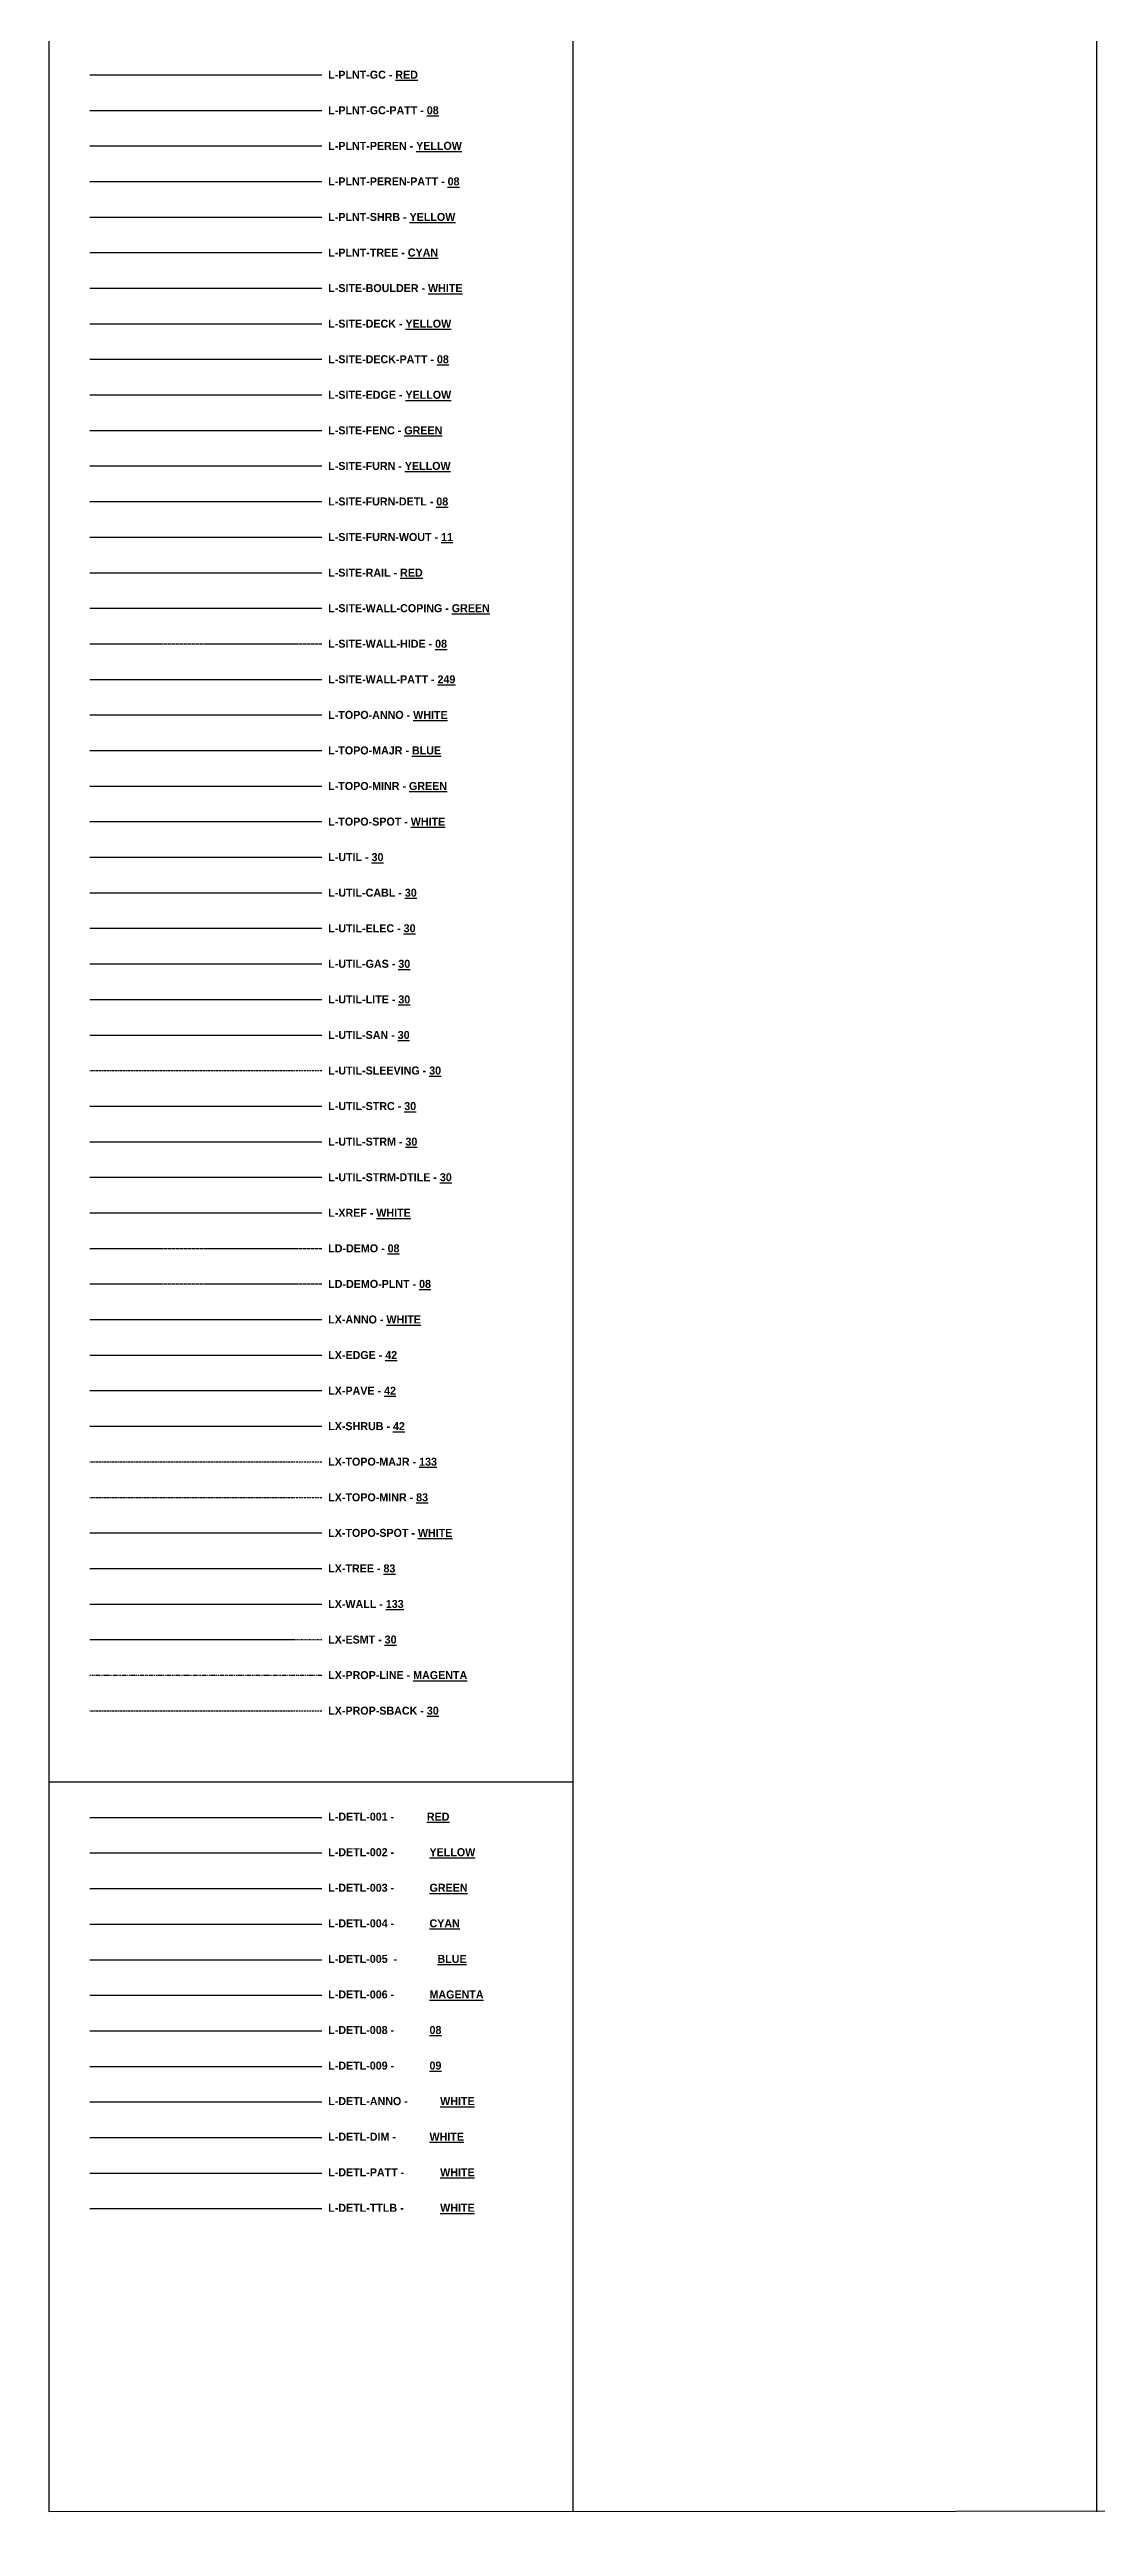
# Model space of a CAD drawing. Header units: inches. Extents: x -415 to 14109, y -1276 to 3235.
# Drawn here: x -415 to -120, y -1243 to -550 of the extents above; entities that cross this region are included whole.
import ezdxf

# ---------------------------------------------------------------- set-up
doc = ezdxf.new("R2010")
doc.units = ezdxf.units.IN
doc.header["$MEASUREMENT"] = 0
for name, pattern in [('DASHED', [0.75, 0.5, -0.25]), ('HIDDEN', [0.375, 0.25, -0.125]), ('HIDDEN2', [0.1875, 0.125, -0.0625]), ('PHANTOM', [2.5, 1.25, -0.25, 0.25, -0.25, 0.25, -0.25])]:
    doc.linetypes.add(name, pattern=pattern)
for name, color, linetype in [('L-DETL-1 (I-9 LIGHTEST)', 9, 'Continuous'), ('L-DETL-2 (I-8)', 8, 'Continuous'), ('L-DETL-3 (I-1)', 1, 'Continuous'), ('L-DETL-4 (I-2)', 2, 'Continuous'), ('L-DETL-5 (I-3)', 3, 'Continuous'), ('L-DETL-6 (I-4)', 4, 'Continuous'), ('L-DETL-7 (I-5)', 5, 'Continuous'), ('L-DETL-8 (I-6 DARKEST)', 6, 'Continuous'), ('L-DETL-ANNO', 7, 'Continuous'), ('L-DETL-DIM', 7, 'Continuous'), ('L-DETL-PATT', 7, 'Continuous'), ('L-DETL-TTLB', 7, 'Continuous'), ('L-PLNT-GC', 1, 'Continuous'), ('L-PLNT-GC-PATT', 8, 'Continuous'), ('L-PLNT-PEREN', 2, 'Continuous'), ('L-PLNT-PEREN-PATT', 8, 'Continuous'), ('L-PLNT-SHRB', 2, 'Continuous'), ('L-PLNT-TREE', 2, 'Continuous'), ('L-SITE-BOULDER', 7, 'Continuous'), ('L-SITE-DECK', 2, 'Continuous'), ('L-SITE-DECK-PATT', 8, 'Continuous'), ('L-SITE-EDGE', 2, 'Continuous'), ('L-SITE-FENC', 3, 'FENCE'), ('L-SITE-FURN', 2, 'Continuous'), ('L-SITE-FURN-DETL', 8, 'Continuous'), ('L-SITE-FURN-WOUT', 11, 'Continuous'), ('L-SITE-RAIL', 1, 'Continuous'), ('L-SITE-WALL-COPING', 3, 'Continuous'), ('L-SITE-WALL-HIDE', 8, 'HIDDEN2'), ('L-SITE-WALL-PATT', 249, 'Continuous'), ('L-TOPO-ANNO', 7, 'Continuous'), ('L-TOPO-MAJR', 5, 'Continuous'), ('L-TOPO-MINR', 3, 'Continuous'), ('L-TOPO-SPOT', 7, 'Continuous'), ('L-TTLB', 7, 'Continuous'), ('L-UTIL', 30, 'Continuous'), ('L-UTIL-CABL', 30, 'CABLE'), ('L-UTIL-ELEC', 30, 'ELECTRICAL'), ('L-UTIL-GAS', 30, 'GAS'), ('L-UTIL-LIGHT', 30, 'Continuous'), ('L-UTIL-SAN', 30, 'SANITARY'), ('L-UTIL-SLEEVING', 9, 'DASHED'), ('L-UTIL-STRC', 30, 'Continuous'), ('L-UTIL-STRM', 30, 'STORM'), ('L-UTIL-STRM-DTILE', 30, 'STORM'), ('L-XREF', 7, 'Continuous'), ('LD-DEMO', 8, 'HIDDEN2'), ('LD-DEMO-PLNT', 8, 'HIDDEN2'), ('LX-ANNO', 7, 'Continuous'), ('LX-EDGE', 1, 'Continuous'), ('LX-ESMT', 30, 'HIDDEN'), ('LX-PAVE', 1, 'Continuous'), ('LX-PROP-LINE', 6, 'PHANTOM'), ('LX-PROP-SBCK', 30, 'DASHED'), ('LX-SHRUB', 2, 'Continuous'), ('LX-TOPO-MAJR', 133, 'DASHED'), ('LX-TOPO-MINR', 83, 'DASHED'), ('LX-TOPO-SPOT', 7, 'Continuous'), ('LX-TREE', 83, 'Continuous'), ('LX-WALL', 1, 'Continuous')]:
    doc.layers.add(name, color=color, linetype=linetype)
doc.styles.get("Standard").update_dxf_attribs({"font": ''})
doc.styles.get('Standard').set_extended_font_data('FrancophilSans', bold=True)
doc.linetypes.add('CABLE', pattern='A,0.506729,-0.051169,["CABLE",Standard,S=0.1,R=360,X=0,Y=-0.05],-0.502683', length=1.060581)
doc.linetypes.add('ELECTRICAL', pattern='A,0.506729,-0.066667,["E",Standard,S=0.1,R=360,X=0,Y=-0.05],-0.133333', length=0.706729)
doc.linetypes.add('FENCE', pattern='A,0.506729,-0.066667,["X",Standard,S=0.1,R=360,X=0,Y=-0.05],-0.133333', length=0.706729)
doc.linetypes.add('GAS', pattern='A,0.436579,-0.036816,["GAS",Standard,S=0.1,R=360,X=0,Y=-0.05],-0.298573', length=0.771968)
doc.linetypes.add('SANITARY', pattern='A,0.506729,-0.075,[">",Standard,S=0.1,R=360,X=0,Y=-0.05],-0.125', length=0.706729)
doc.linetypes.add('STORM', pattern='A,0.506729,-0.083333,[")",Standard,S=0.1,R=360,X=0,Y=-0.05],-0.116667', length=0.706729)

msp = doc.modelspace()

# ---------------------------------------------------------------- linework, layer by layer
for points in [[(-192.85099, -192.26476), (1627.01781, -191.54564), (1627.01781, -1241.90897), (-414.77704, -1242.6281), (-414.77704, -192.26476), (-341.30997, -192.26476)], [(-267.38852, -1242.6281), (-267.38852, -239.9068)], [(-267.38852, -1037.49369), (-414.77704, -1037.49369)]]:
    msp.add_lwpolyline(points)
at = {"layer": 'L-DETL-1 (I-9 LIGHTEST)'}
msp.add_line((-338.02126, -1117.49369), (-403.34067, -1117.49369), dxfattribs=at)
at = {"layer": 'L-DETL-2 (I-8)'}
msp.add_line((-338.02126, -1107.49369), (-403.34067, -1107.49369), dxfattribs=at)
at = {"layer": 'L-DETL-3 (I-1)'}
msp.add_line((-338.02126, -1047.49369), (-403.34067, -1047.49369), dxfattribs=at)
at = {"layer": 'L-DETL-4 (I-2)'}
msp.add_line((-338.02126, -1057.49369), (-403.34067, -1057.49369), dxfattribs=at)
at = {"layer": 'L-DETL-5 (I-3)'}
msp.add_line((-338.02126, -1067.49369), (-403.34067, -1067.49369), dxfattribs=at)
at = {"layer": 'L-DETL-6 (I-4)'}
msp.add_line((-338.02126, -1077.49369), (-403.34067, -1077.49369), dxfattribs=at)
at = {"layer": 'L-DETL-7 (I-5)'}
msp.add_line((-338.02126, -1087.49369), (-403.34067, -1087.49369), dxfattribs=at)
at = {"layer": 'L-DETL-8 (I-6 DARKEST)'}
msp.add_line((-338.02126, -1097.49369), (-403.34067, -1097.49369), dxfattribs=at)
at = {"layer": 'L-DETL-ANNO'}
msp.add_line((-338.02126, -1127.49369), (-403.34067, -1127.49369), dxfattribs=at)
at = {"layer": 'L-DETL-DIM'}
msp.add_line((-338.02126, -1137.49369), (-403.34067, -1137.49369), dxfattribs=at)
at = {"layer": 'L-DETL-PATT'}
msp.add_line((-338.02126, -1147.49369), (-403.34067, -1147.49369), dxfattribs=at)
at = {"layer": 'L-DETL-TTLB'}
msp.add_line((-338.02126, -1157.49369), (-403.34067, -1157.49369), dxfattribs=at)
at = {"layer": 'L-PLNT-GC'}
msp.add_lwpolyline([(-338.02126, -557.49369), (-403.34067, -557.49369)], dxfattribs=at)
at = {"layer": 'L-PLNT-GC-PATT'}
msp.add_lwpolyline([(-338.02126, -567.49369), (-403.34067, -567.49369)], dxfattribs=at)
at = {"layer": 'L-PLNT-PEREN'}
msp.add_lwpolyline([(-338.02126, -577.49369), (-403.34067, -577.49369)], dxfattribs=at)
at = {"layer": 'L-PLNT-PEREN-PATT'}
msp.add_lwpolyline([(-338.02126, -587.49369), (-403.34067, -587.49369)], dxfattribs=at)
at = {"layer": 'L-PLNT-SHRB'}
msp.add_lwpolyline([(-338.02126, -597.49369), (-403.34067, -597.49369)], dxfattribs=at)
at = {"layer": 'L-PLNT-TREE'}
msp.add_lwpolyline([(-338.02126, -607.49369), (-403.34067, -607.49369)], dxfattribs=at)
at = {"layer": 'L-SITE-BOULDER'}
msp.add_lwpolyline([(-338.02126, -617.49369), (-403.34067, -617.49369)], dxfattribs=at)
at = {"layer": 'L-SITE-DECK'}
msp.add_lwpolyline([(-338.02126, -627.49369), (-403.34067, -627.49369)], dxfattribs=at)
at = {"layer": 'L-SITE-DECK-PATT'}
msp.add_lwpolyline([(-338.02126, -637.49369), (-403.34067, -637.49369)], dxfattribs=at)
at = {"layer": 'L-SITE-EDGE'}
msp.add_lwpolyline([(-338.02126, -647.49369), (-403.34067, -647.49369)], dxfattribs=at)
at = {"layer": 'L-SITE-FENC'}
msp.add_lwpolyline([(-338.02126, -657.49369), (-403.34067, -657.49369)], dxfattribs=at)
at = {"layer": 'L-SITE-FURN'}
msp.add_lwpolyline([(-338.02126, -667.49369), (-403.34067, -667.49369)], dxfattribs=at)
at = {"layer": 'L-SITE-FURN-DETL'}
msp.add_lwpolyline([(-338.02126, -677.49369), (-403.34067, -677.49369)], dxfattribs=at)
at = {"layer": 'L-SITE-FURN-WOUT'}
msp.add_lwpolyline([(-338.02126, -687.49369), (-403.34067, -687.49369)], dxfattribs=at)
at = {"layer": 'L-SITE-RAIL'}
msp.add_lwpolyline([(-338.02126, -697.49369), (-403.34067, -697.49369)], dxfattribs=at)
at = {"layer": 'L-SITE-WALL-COPING'}
msp.add_lwpolyline([(-338.02126, -707.49369), (-403.34067, -707.49369)], dxfattribs=at)
at = {"layer": 'L-SITE-WALL-HIDE'}
msp.add_lwpolyline([(-338.02126, -717.49369), (-403.34067, -717.49369)], dxfattribs=at)
at = {"layer": 'L-SITE-WALL-PATT'}
msp.add_lwpolyline([(-338.02126, -727.49369), (-403.34067, -727.49369)], dxfattribs=at)
at = {"layer": 'L-TOPO-ANNO'}
msp.add_lwpolyline([(-338.02126, -737.49369), (-403.34067, -737.49369)], dxfattribs=at)
at = {"layer": 'L-TOPO-MAJR'}
msp.add_lwpolyline([(-338.02126, -747.49369), (-403.34067, -747.49369)], dxfattribs=at)
at = {"layer": 'L-TOPO-MINR'}
msp.add_lwpolyline([(-338.02126, -757.49369), (-403.34067, -757.49369)], dxfattribs=at)
at = {"layer": 'L-TOPO-SPOT'}
msp.add_lwpolyline([(-338.02126, -767.49369), (-403.34067, -767.49369)], dxfattribs=at)
at = {"layer": 'L-TTLB'}
msp.add_lwpolyline([(-120, -1242.6281), (-120, -239.9068)], dxfattribs=at)
at = {"layer": 'L-UTIL'}
msp.add_lwpolyline([(-338.02126, -777.49369), (-403.34067, -777.49369)], dxfattribs=at)
at = {"layer": 'L-UTIL-CABL'}
msp.add_lwpolyline([(-338.02126, -787.49369), (-403.34067, -787.49369)], dxfattribs=at)
at = {"layer": 'L-UTIL-ELEC'}
msp.add_lwpolyline([(-338.02126, -797.49369), (-403.34067, -797.49369)], dxfattribs=at)
at = {"layer": 'L-UTIL-GAS'}
msp.add_lwpolyline([(-338.02126, -807.49369), (-403.34067, -807.49369)], dxfattribs=at)
at = {"layer": 'L-UTIL-LIGHT'}
msp.add_lwpolyline([(-338.02126, -817.49369), (-403.34067, -817.49369)], dxfattribs=at)
at = {"layer": 'L-UTIL-SAN'}
msp.add_lwpolyline([(-338.02126, -827.49369), (-403.34067, -827.49369)], dxfattribs=at)
at = {"layer": 'L-UTIL-SLEEVING'}
msp.add_lwpolyline([(-338.02126, -837.49369), (-403.34067, -837.49369)], dxfattribs=at)
at = {"layer": 'L-UTIL-STRC'}
msp.add_lwpolyline([(-338.02126, -847.49369), (-403.34067, -847.49369)], dxfattribs=at)
at = {"layer": 'L-UTIL-STRM'}
msp.add_lwpolyline([(-338.02126, -857.49369), (-403.34067, -857.49369)], dxfattribs=at)
at = {"layer": 'L-UTIL-STRM-DTILE'}
msp.add_lwpolyline([(-338.02126, -867.49369), (-403.34067, -867.49369)], dxfattribs=at)
at = {"layer": 'L-XREF'}
msp.add_lwpolyline([(-338.02126, -877.49369), (-403.34067, -877.49369)], dxfattribs=at)
at = {"layer": 'LD-DEMO'}
msp.add_lwpolyline([(-338.02126, -887.49369), (-403.34067, -887.49369)], dxfattribs=at)
at = {"layer": 'LD-DEMO-PLNT'}
msp.add_lwpolyline([(-338.02126, -897.49369), (-403.34067, -897.49369)], dxfattribs=at)
at = {"layer": 'LX-ANNO'}
msp.add_lwpolyline([(-338.02126, -907.49369), (-403.34067, -907.49369)], dxfattribs=at)
at = {"layer": 'LX-EDGE'}
msp.add_lwpolyline([(-338.02126, -917.49369), (-403.34067, -917.49369)], dxfattribs=at)
at = {"layer": 'LX-ESMT'}
msp.add_lwpolyline([(-338.02126, -997.49369), (-403.34067, -997.49369)], dxfattribs=at)
at = {"layer": 'LX-PAVE'}
msp.add_lwpolyline([(-338.02126, -927.49369), (-403.34067, -927.49369)], dxfattribs=at)
at = {"layer": 'LX-PROP-LINE'}
msp.add_lwpolyline([(-338.02126, -1007.49369), (-403.34067, -1007.49369)], dxfattribs=at)
at = {"layer": 'LX-PROP-SBCK'}
msp.add_lwpolyline([(-338.02126, -1017.49369), (-403.34067, -1017.49369)], dxfattribs=at)
at = {"layer": 'LX-SHRUB'}
msp.add_lwpolyline([(-338.02126, -937.49369), (-403.34067, -937.49369)], dxfattribs=at)
at = {"layer": 'LX-TOPO-MAJR'}
msp.add_lwpolyline([(-338.02126, -947.49369), (-403.34067, -947.49369)], dxfattribs=at)
at = {"layer": 'LX-TOPO-MINR'}
msp.add_lwpolyline([(-338.02126, -957.49369), (-403.34067, -957.49369)], dxfattribs=at)
at = {"layer": 'LX-TOPO-SPOT'}
msp.add_lwpolyline([(-338.02126, -967.49369), (-403.34067, -967.49369)], dxfattribs=at)
at = {"layer": 'LX-TREE'}
msp.add_lwpolyline([(-338.02126, -977.49369), (-403.34067, -977.49369)], dxfattribs=at)
at = {"layer": 'LX-WALL'}
msp.add_lwpolyline([(-338.02126, -987.49369), (-403.34067, -987.49369)], dxfattribs=at)

# ---------------------------------------------------------------- texts
for s, p in [('L-DETL-001 - ', (-336.26421, -1048.29669)), ('%%URED', (-308.51421, -1048.29669)), ('L-DETL-002 - ', (-336.26421, -1058.29669)), ('%%UYELLOW', (-307.76421, -1058.29669)), ('L-DETL-003 - ', (-336.26421, -1068.29669)), ('%%UGREEN', (-307.76421, -1068.29669)), ('L-DETL-004 - ', (-336.26421, -1078.29669)), ('%%UCYAN', (-307.76421, -1078.29669)), ('L-DETL-005  - ', (-336.26421, -1088.29669)), ('%%UBLUE', (-305.51421, -1088.29669)), ('L-DETL-006 - ', (-336.26421, -1098.29669)), ('%%UMAGENTA', (-307.76421, -1098.29669)), ('L-DETL-008 - ', (-336.26421, -1108.29669)), ('%%U08', (-307.76421, -1108.29669)), ('L-DETL-009 - ', (-336.26421, -1118.29669)), ('%%U09', (-307.76421, -1118.29669)), ('L-DETL-ANNO - ', (-336.26421, -1128.29669)), ('%%UWHITE', (-304.76421, -1128.29669)), ('L-DETL-DIM - ', (-336.26421, -1138.29669)), ('%%UWHITE', (-307.76421, -1138.29669)), ('L-DETL-PATT - ', (-336.26421, -1148.29669)), ('%%UWHITE', (-304.76421, -1148.29669)), ('L-DETL-TTLB - ', (-336.26421, -1158.29669)), ('%%UWHITE', (-304.76421, -1158.29669))]:
    msp.add_text(s, height=2.25).set_placement(p)
at = {"char_height": 2.25, "attachment_point": 4}
for s, insert in [('L-PLNT-GC - {\\LRED}', (-336.26421, -557.39669)), ('L-PLNT-GC-PATT - {\\L08}', (-336.26421, -567.39669)), ('L-PLNT-PEREN - {\\LYELLOW}', (-336.26421, -577.39669)), ('L-PLNT-PEREN-PATT - {\\L08}', (-336.26421, -587.39669)), ('L-PLNT-SHRB - {\\LYELLOW}', (-336.26421, -597.39669)), ('L-PLNT-TREE - {\\LCYAN}', (-336.26421, -607.39669)), ('L-SITE-BOULDER - {\\LWHITE}', (-336.26421, -617.39669)), ('L-SITE-DECK - {\\LYELLOW}', (-336.26421, -627.39669)), ('L-SITE-DECK-PATT - {\\L08}', (-336.26421, -637.39669)), ('L-SITE-EDGE - {\\LYELLOW}', (-336.26421, -647.39669)), ('L-SITE-FENC - {\\LGREEN}', (-336.26421, -657.39669)), ('L-SITE-FURN - {\\LYELLOW}', (-336.26421, -667.39669)), ('L-SITE-FURN-DETL - {\\L08}', (-336.26421, -677.39669)), ('L-SITE-FURN-WOUT - {\\L11}', (-336.26421, -687.39669)), ('L-SITE-RAIL - {\\LRED}', (-336.26421, -697.39669)), ('L-SITE-WALL-COPING - {\\LGREEN}', (-336.26421, -707.39669)), ('L-SITE-WALL-HIDE - {\\L08}', (-336.26421, -717.39669)), ('L-SITE-WALL-PATT - {\\L249}', (-336.26421, -727.39669)), ('L-TOPO-ANNO - {\\LWHITE}', (-336.26421, -737.39669)), ('L-TOPO-MAJR - {\\LBLUE}', (-336.26421, -747.39669)), ('L-TOPO-MINR - {\\LGREEN}', (-336.26421, -757.39669)), ('L-TOPO-SPOT - {\\LWHITE}', (-336.26421, -767.39669)), ('L-UTIL - {\\L30}', (-336.26421, -777.39669)), ('L-UTIL-CABL - {\\L30}', (-336.26421, -787.39669)), ('L-UTIL-ELEC - {\\L30}', (-336.26421, -797.39669)), ('L-UTIL-GAS - {\\L30}', (-336.26421, -807.39669)), ('L-UTIL-LITE - {\\L30}', (-336.26421, -817.39669)), ('L-UTIL-SAN - {\\L30}', (-336.26421, -827.39669)), ('L-UTIL-SLEEVING - {\\L30}', (-336.26421, -837.39669)), ('L-UTIL-STRC - {\\L30}', (-336.26421, -847.39669)), ('L-UTIL-STRM - {\\L30}', (-336.26421, -857.39669)), ('L-UTIL-STRM-DTILE - {\\L30}', (-336.26421, -867.39669)), ('L-XREF - {\\LWHITE}', (-336.26421, -877.39669)), ('LD-DEMO - {\\L08}', (-336.26421, -887.39669)), ('LD-DEMO-PLNT - {\\L08}', (-336.26421, -897.39669)), ('LX-ANNO - {\\LWHITE}', (-336.26421, -907.39669)), ('LX-EDGE - {\\L42}', (-336.26421, -917.39669)), ('LX-PAVE - {\\L42}', (-336.26421, -927.39669)), ('LX-SHRUB - {\\L42}', (-336.26421, -937.39669)), ('LX-TOPO-MAJR - {\\L133}', (-336.26421, -947.39669)), ('LX-TOPO-MINR - {\\L83}', (-336.26421, -957.39669)), ('LX-TOPO-SPOT - {\\LWHITE}', (-336.26421, -967.39669)), ('LX-TREE - {\\L83}', (-336.26421, -977.39669)), ('LX-WALL - {\\L133}', (-336.26421, -987.39669)), ('LX-ESMT - {\\L30}', (-336.26421, -997.39669)), ('LX-PROP-LINE - {\\LMAGENTA}', (-336.26421, -1007.39669)), ('LX-PROP-SBACK - {\\L30}', (-336.26421, -1017.39669))]:
    msp.add_mtext(s, dxfattribs=dict(at, insert=insert))

doc.saveas('drawing.dxf')
